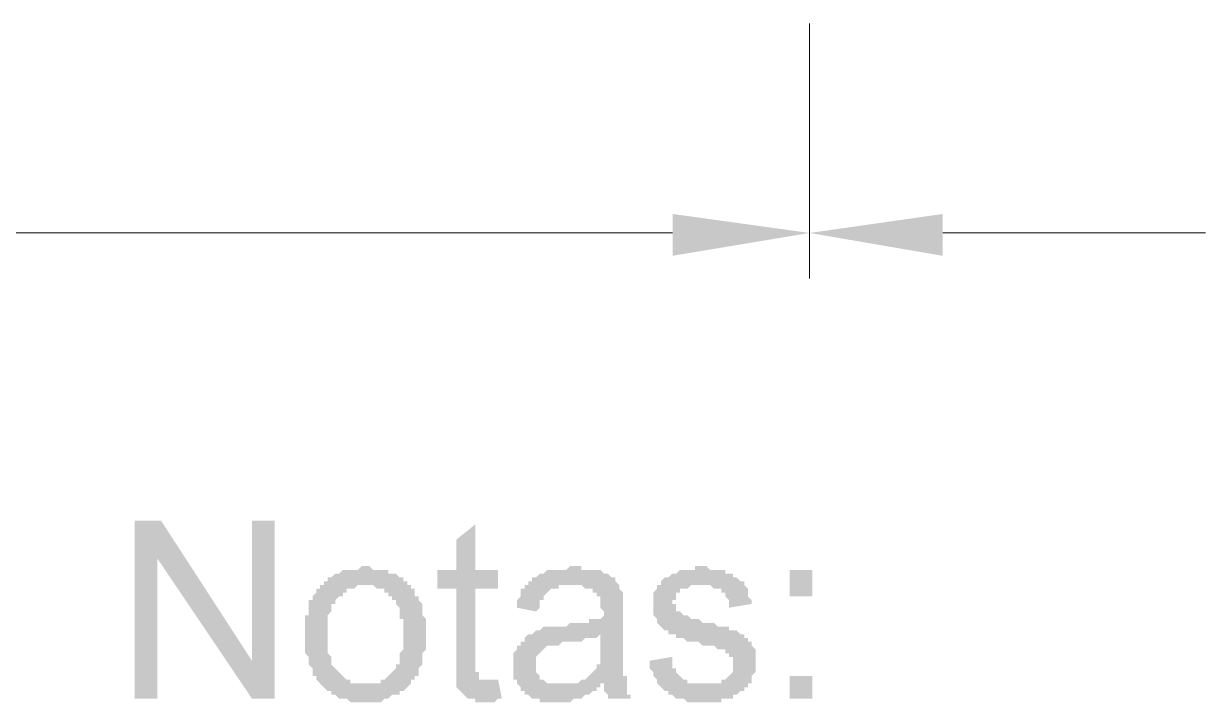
# Model space of a CAD drawing. Header units: millimetres. Extents: x 3949 to 6216, y -1987 to -943.
# Drawn here: x 4916.47 to 4931.63, y -1669.84 to -1661.13 of the extents above; entities that cross this region are included whole.
import ezdxf

# ---------------------------------------------------------------- set-up
doc = ezdxf.new("R2010")
doc.units = ezdxf.units.MM
doc.layers.add('PADRÃO DE ENTRADA', color=7, linetype='Continuous', lineweight=0)

msp = doc.modelspace()

# ---------------------------------------------------------------- hatches: boundary and pattern name
at = {"layer": 'PADRÃO DE ENTRADA', "transparency": 33554559}
for points in [[(4917.89, -1669.787), (4917.89, -1667.505), (4918.23, -1667.505), (4919.396, -1669.302), (4919.396, -1667.505), (4919.687, -1667.505), (4919.687, -1669.787), (4919.396, -1669.787), (4918.182, -1667.99), (4918.182, -1669.787)], [(4922.553, -1669.544), (4922.602, -1669.787), (4922.553, -1669.787), (4922.553, -1669.787), (4922.505, -1669.836), (4922.456, -1669.836), (4922.456, -1669.836), (4922.407, -1669.836), (4922.407, -1669.836), (4922.359, -1669.836), (4922.31, -1669.836), (4922.262, -1669.836), (4922.262, -1669.787), (4922.213, -1669.787), (4922.213, -1669.787), (4922.165, -1669.787), (4922.165, -1669.787), (4922.116, -1669.739), (4922.116, -1669.739), (4922.067, -1669.69), (4922.067, -1669.69), (4922.019, -1669.642), (4922.019, -1669.642), (4922.019, -1669.642), (4922.019, -1669.593), (4922.019, -1669.593), (4922.019, -1669.544), (4922.019, -1669.544), (4922.019, -1669.496), (4922.019, -1669.447), (4922.019, -1669.447), (4922.019, -1669.399), (4922.019, -1669.35), (4922.019, -1669.302), (4922.019, -1668.379), (4921.776, -1668.379), (4921.776, -1668.136), (4922.019, -1668.136), (4922.019, -1667.747), (4922.262, -1667.553), (4922.262, -1668.136), (4922.553, -1668.136), (4922.553, -1668.379), (4922.262, -1668.379), (4922.262, -1669.35), (4922.262, -1669.399), (4922.262, -1669.399), (4922.262, -1669.447), (4922.31, -1669.447), (4922.31, -1669.496), (4922.31, -1669.496), (4922.31, -1669.544), (4922.359, -1669.544), (4922.359, -1669.544), (4922.407, -1669.544), (4922.456, -1669.544), (4922.456, -1669.544), (4922.456, -1669.544), (4922.505, -1669.544), (4922.505, -1669.544), (4922.553, -1669.544)], [(4924.496, -1669.302), (4924.787, -1669.253), (4924.787, -1669.302), (4924.787, -1669.35), (4924.787, -1669.35), (4924.787, -1669.399), (4924.836, -1669.399), (4924.836, -1669.447), (4924.836, -1669.447), (4924.885, -1669.496), (4924.885, -1669.496), (4924.885, -1669.496), (4924.933, -1669.544), (4924.933, -1669.544), (4924.982, -1669.544), (4924.982, -1669.593), (4925.03, -1669.593), (4925.079, -1669.593), (4925.079, -1669.593), (4925.127, -1669.593), (4925.176, -1669.593), (4925.176, -1669.593), (4925.176, -1669.593), (4925.225, -1669.593), (4925.273, -1669.593), (4925.322, -1669.593), (4925.322, -1669.593), (4925.37, -1669.593), (4925.419, -1669.593), (4925.419, -1669.544), (4925.467, -1669.544), (4925.467, -1669.544), (4925.467, -1669.544), (4925.516, -1669.496), (4925.516, -1669.496), (4925.565, -1669.447), (4925.565, -1669.447), (4925.565, -1669.399), (4925.565, -1669.35), (4925.565, -1669.35), (4925.565, -1669.302), (4925.565, -1669.302), (4925.565, -1669.253), (4925.516, -1669.253), (4925.516, -1669.205), (4925.516, -1669.205), (4925.467, -1669.205), (4925.467, -1669.156), (4925.419, -1669.156), (4925.419, -1669.156), (4925.37, -1669.156), (4925.37, -1669.156), (4925.322, -1669.107), (4925.273, -1669.107), (4925.225, -1669.107), (4925.225, -1669.107), (4925.176, -1669.107), (4925.127, -1669.059), (4925.079, -1669.059), (4925.03, -1669.059), (4925.03, -1669.059), (4924.982, -1669.059), (4924.933, -1669.01), (4924.933, -1669.01), (4924.885, -1669.01), (4924.885, -1669.01), (4924.836, -1669.01), (4924.836, -1668.962), (4924.787, -1668.962), (4924.787, -1668.962), (4924.787, -1668.962), (4924.739, -1668.962), (4924.739, -1668.913), (4924.69, -1668.913), (4924.69, -1668.913), (4924.642, -1668.865), (4924.642, -1668.865), (4924.593, -1668.816), (4924.593, -1668.816), (4924.593, -1668.767), (4924.593, -1668.767), (4924.545, -1668.719), (4924.545, -1668.67), (4924.545, -1668.67), (4924.545, -1668.622), (4924.545, -1668.573), (4924.545, -1668.573), (4924.545, -1668.573), (4924.545, -1668.525), (4924.545, -1668.476), (4924.545, -1668.476), (4924.545, -1668.427), (4924.593, -1668.379), (4924.593, -1668.379), (4924.593, -1668.33), (4924.642, -1668.33), (4924.642, -1668.282), (4924.642, -1668.282), (4924.69, -1668.233), (4924.69, -1668.233), (4924.739, -1668.233), (4924.739, -1668.233), (4924.787, -1668.185), (4924.787, -1668.185), (4924.836, -1668.185), (4924.885, -1668.136), (4924.885, -1668.136), (4924.885, -1668.136), (4924.933, -1668.136), (4924.982, -1668.136), (4924.982, -1668.136), (4925.03, -1668.136), (4925.079, -1668.136), (4925.079, -1668.087), (4925.127, -1668.087), (4925.127, -1668.087), (4925.176, -1668.087), (4925.225, -1668.087), (4925.273, -1668.136), (4925.273, -1668.136), (4925.322, -1668.136), (4925.37, -1668.136), (4925.37, -1668.136), (4925.419, -1668.136), (4925.419, -1668.136), (4925.467, -1668.136), (4925.467, -1668.185), (4925.516, -1668.185), (4925.565, -1668.185), (4925.565, -1668.233), (4925.613, -1668.233), (4925.613, -1668.233), (4925.662, -1668.282), (4925.662, -1668.282), (4925.71, -1668.282), (4925.71, -1668.33), (4925.71, -1668.33), (4925.759, -1668.379), (4925.759, -1668.379), (4925.759, -1668.427), (4925.759, -1668.427), (4925.759, -1668.476), (4925.807, -1668.525), (4925.807, -1668.525), (4925.807, -1668.573), (4925.516, -1668.622), (4925.516, -1668.573), (4925.516, -1668.525), (4925.516, -1668.525), (4925.467, -1668.476), (4925.467, -1668.476), (4925.467, -1668.427), (4925.419, -1668.427), (4925.419, -1668.427), (4925.419, -1668.379), (4925.37, -1668.379), (4925.37, -1668.379), (4925.322, -1668.379), (4925.273, -1668.33), (4925.273, -1668.33), (4925.225, -1668.33), (4925.176, -1668.33), (4925.176, -1668.33), (4925.127, -1668.33), (4925.079, -1668.33), (4925.03, -1668.33), (4925.03, -1668.33), (4924.982, -1668.379), (4924.982, -1668.379), (4924.933, -1668.379), (4924.933, -1668.379), (4924.885, -1668.379), (4924.885, -1668.379), (4924.885, -1668.427), (4924.836, -1668.427), (4924.836, -1668.476), (4924.836, -1668.525), (4924.787, -1668.525), (4924.787, -1668.573), (4924.836, -1668.573), (4924.836, -1668.622), (4924.836, -1668.622), (4924.836, -1668.67), (4924.885, -1668.67), (4924.885, -1668.67), (4924.933, -1668.719), (4924.933, -1668.719), (4924.933, -1668.719), (4924.982, -1668.719), (4924.982, -1668.719), (4924.982, -1668.719), (4925.03, -1668.767), (4925.079, -1668.767), (4925.127, -1668.767), (4925.127, -1668.767), (4925.176, -1668.816), (4925.176, -1668.816), (4925.225, -1668.816), (4925.273, -1668.816), (4925.322, -1668.816), (4925.37, -1668.865), (4925.37, -1668.865), (4925.419, -1668.865), (4925.467, -1668.865), (4925.467, -1668.865), (4925.516, -1668.865), (4925.516, -1668.913), (4925.565, -1668.913), (4925.565, -1668.913), (4925.613, -1668.913), (4925.613, -1668.913), (4925.662, -1668.962), (4925.662, -1668.962), (4925.71, -1668.962), (4925.71, -1669.01), (4925.759, -1669.01), (4925.759, -1669.059), (4925.807, -1669.059), (4925.807, -1669.059), (4925.807, -1669.107), (4925.807, -1669.107), (4925.856, -1669.156), (4925.856, -1669.205), (4925.856, -1669.205), (4925.856, -1669.253), (4925.856, -1669.253), (4925.856, -1669.302), (4925.856, -1669.302), (4925.856, -1669.35), (4925.856, -1669.399), (4925.856, -1669.399), (4925.856, -1669.447), (4925.856, -1669.447), (4925.807, -1669.496), (4925.807, -1669.544), (4925.807, -1669.544), (4925.807, -1669.593), (4925.759, -1669.593), (4925.759, -1669.642), (4925.71, -1669.642), (4925.71, -1669.69), (4925.662, -1669.69), (4925.662, -1669.69), (4925.613, -1669.739), (4925.613, -1669.739), (4925.565, -1669.739), (4925.565, -1669.787), (4925.516, -1669.787), (4925.467, -1669.787), (4925.467, -1669.787), (4925.419, -1669.787), (4925.419, -1669.836), (4925.37, -1669.836), (4925.322, -1669.836), (4925.322, -1669.836), (4925.273, -1669.836), (4925.225, -1669.836), (4925.225, -1669.836), (4925.176, -1669.836), (4925.176, -1669.836), (4925.127, -1669.836), (4925.079, -1669.836), (4925.03, -1669.836), (4925.03, -1669.836), (4924.982, -1669.836), (4924.933, -1669.787), (4924.933, -1669.787), (4924.885, -1669.787), (4924.885, -1669.787), (4924.836, -1669.787), (4924.836, -1669.787), (4924.787, -1669.739), (4924.787, -1669.739), (4924.739, -1669.739), (4924.739, -1669.69), (4924.69, -1669.69), (4924.69, -1669.69), (4924.642, -1669.642), (4924.642, -1669.642), (4924.642, -1669.642), (4924.593, -1669.593), (4924.593, -1669.593), (4924.593, -1669.544), (4924.545, -1669.496), (4924.545, -1669.496), (4924.545, -1669.447), (4924.545, -1669.447), (4924.496, -1669.399), (4924.496, -1669.35), (4924.496, -1669.35), (4924.496, -1669.302)]]:
    msp.add_hatch(color=7, dxfattribs=at).paths.add_polyline_path(points)
h = msp.add_hatch(color=7, dxfattribs=at)
h.paths.add_polyline_path([(4920.076, -1668.962), (4920.076, -1668.913), (4920.076, -1668.913), (4920.076, -1668.865), (4920.076, -1668.816), (4920.076, -1668.816), (4920.076, -1668.767), (4920.076, -1668.719), (4920.125, -1668.719), (4920.125, -1668.67), (4920.125, -1668.622), (4920.125, -1668.622), (4920.125, -1668.573), (4920.125, -1668.525), (4920.173, -1668.525), (4920.173, -1668.476), (4920.173, -1668.476), (4920.222, -1668.427), (4920.222, -1668.427), (4920.222, -1668.379), (4920.27, -1668.379), (4920.27, -1668.379), (4920.27, -1668.33), (4920.319, -1668.33), (4920.319, -1668.282), (4920.319, -1668.282), (4920.367, -1668.282), (4920.367, -1668.233), (4920.416, -1668.233), (4920.416, -1668.233), (4920.465, -1668.185), (4920.465, -1668.185), (4920.513, -1668.185), (4920.513, -1668.185), (4920.562, -1668.136), (4920.61, -1668.136), (4920.61, -1668.136), (4920.659, -1668.136), (4920.707, -1668.136), (4920.707, -1668.136), (4920.756, -1668.136), (4920.805, -1668.087), (4920.805, -1668.087), (4920.853, -1668.087), (4920.853, -1668.087), (4920.902, -1668.087), (4920.902, -1668.087), (4920.95, -1668.136), (4920.999, -1668.136), (4920.999, -1668.136), (4921.047, -1668.136), (4921.096, -1668.136), (4921.096, -1668.136), (4921.145, -1668.136), (4921.145, -1668.185), (4921.193, -1668.185), (4921.193, -1668.185), (4921.242, -1668.185), (4921.29, -1668.233), (4921.29, -1668.233), (4921.339, -1668.233), (4921.339, -1668.282), (4921.387, -1668.282), (4921.387, -1668.33), (4921.387, -1668.33), (4921.436, -1668.33), (4921.436, -1668.379), (4921.485, -1668.379), (4921.485, -1668.427), (4921.485, -1668.427), (4921.485, -1668.476), (4921.533, -1668.476), (4921.533, -1668.525), (4921.533, -1668.525), (4921.582, -1668.573), (4921.582, -1668.622), (4921.582, -1668.622), (4921.582, -1668.67), (4921.582, -1668.67), (4921.582, -1668.719), (4921.63, -1668.767), (4921.63, -1668.767), (4921.63, -1668.816), (4921.63, -1668.865), (4921.63, -1668.913), (4921.63, -1668.913), (4921.63, -1668.962), (4921.63, -1669.01), (4921.63, -1669.01), (4921.63, -1669.059), (4921.63, -1669.107), (4921.63, -1669.156), (4921.63, -1669.156), (4921.582, -1669.205), (4921.582, -1669.253), (4921.582, -1669.253), (4921.582, -1669.302), (4921.582, -1669.302), (4921.582, -1669.35), (4921.582, -1669.35), (4921.533, -1669.399), (4921.533, -1669.399), (4921.533, -1669.447), (4921.533, -1669.447), (4921.533, -1669.496), (4921.485, -1669.496), (4921.485, -1669.544), (4921.436, -1669.544), (4921.436, -1669.593), (4921.436, -1669.593), (4921.387, -1669.642), (4921.387, -1669.642), (4921.339, -1669.69), (4921.339, -1669.69), (4921.29, -1669.69), (4921.29, -1669.739), (4921.242, -1669.739), (4921.242, -1669.739), (4921.193, -1669.739), (4921.145, -1669.787), (4921.145, -1669.787), (4921.096, -1669.787), (4921.096, -1669.787), (4921.047, -1669.836), (4920.999, -1669.836), (4920.999, -1669.836), (4920.95, -1669.836), (4920.902, -1669.836), (4920.902, -1669.836), (4920.853, -1669.836), (4920.853, -1669.836), (4920.805, -1669.836), (4920.756, -1669.836), (4920.756, -1669.836), (4920.707, -1669.836), (4920.659, -1669.836), (4920.659, -1669.836), (4920.61, -1669.787), (4920.61, -1669.787), (4920.562, -1669.787), (4920.513, -1669.787), (4920.513, -1669.787), (4920.465, -1669.739), (4920.465, -1669.739), (4920.416, -1669.739), (4920.416, -1669.69), (4920.367, -1669.69), (4920.367, -1669.69), (4920.319, -1669.642), (4920.319, -1669.642), (4920.27, -1669.593), (4920.27, -1669.593), (4920.27, -1669.593), (4920.222, -1669.544), (4920.222, -1669.544), (4920.222, -1669.496), (4920.173, -1669.496), (4920.173, -1669.447), (4920.173, -1669.447), (4920.173, -1669.399), (4920.125, -1669.35), (4920.125, -1669.35), (4920.125, -1669.302), (4920.125, -1669.302), (4920.125, -1669.253), (4920.076, -1669.205), (4920.076, -1669.205), (4920.076, -1669.156), (4920.076, -1669.107), (4920.076, -1669.107), (4920.076, -1669.059), (4920.076, -1669.01), (4920.076, -1668.962), (4920.076, -1668.962)], flags=0)
h.paths.add_polyline_path([(4920.367, -1668.962), (4920.367, -1669.01), (4920.367, -1669.059), (4920.367, -1669.107), (4920.367, -1669.107), (4920.367, -1669.156), (4920.367, -1669.205), (4920.367, -1669.205), (4920.416, -1669.253), (4920.416, -1669.253), (4920.416, -1669.302), (4920.416, -1669.35), (4920.416, -1669.35), (4920.465, -1669.399), (4920.465, -1669.399), (4920.465, -1669.399), (4920.513, -1669.447), (4920.513, -1669.447), (4920.513, -1669.447), (4920.562, -1669.496), (4920.562, -1669.496), (4920.61, -1669.544), (4920.61, -1669.544), (4920.659, -1669.544), (4920.659, -1669.593), (4920.707, -1669.593), (4920.707, -1669.593), (4920.756, -1669.593), (4920.805, -1669.593), (4920.805, -1669.593), (4920.853, -1669.593), (4920.902, -1669.593), (4920.902, -1669.593), (4920.95, -1669.593), (4920.95, -1669.593), (4920.999, -1669.593), (4921.047, -1669.593), (4921.047, -1669.544), (4921.096, -1669.544), (4921.096, -1669.544), (4921.145, -1669.496), (4921.145, -1669.496), (4921.193, -1669.447), (4921.193, -1669.447), (4921.193, -1669.447), (4921.242, -1669.399), (4921.242, -1669.399), (4921.242, -1669.35), (4921.29, -1669.35), (4921.29, -1669.302), (4921.29, -1669.302), (4921.29, -1669.253), (4921.29, -1669.205), (4921.29, -1669.205), (4921.339, -1669.156), (4921.339, -1669.107), (4921.339, -1669.107), (4921.339, -1669.059), (4921.339, -1669.01), (4921.339, -1668.962), (4921.339, -1668.962), (4921.339, -1668.913), (4921.339, -1668.865), (4921.339, -1668.865), (4921.339, -1668.816), (4921.339, -1668.767), (4921.29, -1668.767), (4921.29, -1668.719), (4921.29, -1668.67), (4921.29, -1668.67), (4921.29, -1668.622), (4921.29, -1668.622), (4921.242, -1668.573), (4921.242, -1668.573), (4921.242, -1668.525), (4921.193, -1668.525), (4921.193, -1668.476), (4921.193, -1668.476), (4921.145, -1668.476), (4921.145, -1668.427), (4921.096, -1668.427), (4921.096, -1668.379), (4921.047, -1668.379), (4920.999, -1668.379), (4920.999, -1668.379), (4920.95, -1668.33), (4920.95, -1668.33), (4920.902, -1668.33), (4920.853, -1668.33), (4920.853, -1668.33), (4920.805, -1668.33), (4920.805, -1668.33), (4920.756, -1668.33), (4920.707, -1668.379), (4920.707, -1668.379), (4920.659, -1668.379), (4920.659, -1668.379), (4920.61, -1668.379), (4920.61, -1668.427), (4920.562, -1668.427), (4920.562, -1668.476), (4920.513, -1668.476), (4920.513, -1668.476), (4920.465, -1668.525), (4920.465, -1668.525), (4920.465, -1668.573), (4920.416, -1668.573), (4920.416, -1668.622), (4920.416, -1668.622), (4920.416, -1668.67), (4920.416, -1668.67), (4920.367, -1668.719), (4920.367, -1668.767), (4920.367, -1668.767), (4920.367, -1668.816), (4920.367, -1668.865), (4920.367, -1668.913), (4920.367, -1668.913), (4920.367, -1668.962), (4920.367, -1668.962)], flags=0)
h = msp.add_hatch(color=7, dxfattribs=at)
h.paths.add_polyline_path([(4923.913, -1669.593), (4923.865, -1669.593), (4923.865, -1669.642), (4923.816, -1669.642), (4923.816, -1669.69), (4923.767, -1669.69), (4923.767, -1669.69), (4923.719, -1669.739), (4923.67, -1669.739), (4923.67, -1669.739), (4923.622, -1669.787), (4923.622, -1669.787), (4923.622, -1669.787), (4923.573, -1669.787), (4923.573, -1669.787), (4923.525, -1669.787), (4923.476, -1669.836), (4923.476, -1669.836), (4923.427, -1669.836), (4923.379, -1669.836), (4923.379, -1669.836), (4923.33, -1669.836), (4923.282, -1669.836), (4923.282, -1669.836), (4923.233, -1669.836), (4923.185, -1669.836), (4923.185, -1669.836), (4923.136, -1669.836), (4923.087, -1669.836), (4923.087, -1669.787), (4923.039, -1669.787), (4922.99, -1669.787), (4922.99, -1669.787), (4922.942, -1669.739), (4922.942, -1669.739), (4922.893, -1669.739), (4922.893, -1669.69), (4922.893, -1669.69), (4922.845, -1669.69), (4922.845, -1669.642), (4922.845, -1669.642), (4922.796, -1669.593), (4922.796, -1669.593), (4922.796, -1669.544), (4922.747, -1669.544), (4922.747, -1669.496), (4922.747, -1669.447), (4922.747, -1669.447), (4922.747, -1669.399), (4922.747, -1669.35), (4922.747, -1669.35), (4922.747, -1669.35), (4922.747, -1669.302), (4922.747, -1669.253), (4922.747, -1669.253), (4922.747, -1669.205), (4922.796, -1669.156), (4922.796, -1669.156), (4922.796, -1669.156), (4922.796, -1669.107), (4922.845, -1669.107), (4922.845, -1669.059), (4922.893, -1669.059), (4922.893, -1669.01), (4922.893, -1669.01), (4922.942, -1668.962), (4922.942, -1668.962), (4922.99, -1668.962), (4923.039, -1668.913), (4923.039, -1668.913), (4923.087, -1668.913), (4923.087, -1668.913), (4923.136, -1668.865), (4923.185, -1668.865), (4923.185, -1668.865), (4923.233, -1668.865), (4923.233, -1668.865), (4923.282, -1668.865), (4923.33, -1668.865), (4923.33, -1668.865), (4923.379, -1668.865), (4923.427, -1668.865), (4923.476, -1668.816), (4923.525, -1668.816), (4923.525, -1668.816), (4923.573, -1668.816), (4923.622, -1668.816), (4923.67, -1668.816), (4923.67, -1668.816), (4923.719, -1668.816), (4923.719, -1668.767), (4923.767, -1668.767), (4923.816, -1668.767), (4923.816, -1668.767), (4923.865, -1668.767), (4923.865, -1668.767), (4923.865, -1668.767), (4923.913, -1668.719), (4923.913, -1668.67), (4923.913, -1668.67), (4923.865, -1668.622), (4923.865, -1668.622), (4923.865, -1668.573), (4923.865, -1668.525), (4923.865, -1668.525), (4923.865, -1668.476), (4923.816, -1668.476), (4923.816, -1668.427), (4923.816, -1668.427), (4923.767, -1668.427), (4923.767, -1668.427), (4923.767, -1668.379), (4923.719, -1668.379), (4923.67, -1668.379), (4923.67, -1668.379), (4923.622, -1668.33), (4923.573, -1668.33), (4923.573, -1668.33), (4923.525, -1668.33), (4923.476, -1668.33), (4923.476, -1668.33), (4923.427, -1668.33), (4923.379, -1668.33), (4923.33, -1668.33), (4923.33, -1668.379), (4923.282, -1668.379), (4923.282, -1668.379), (4923.233, -1668.379), (4923.233, -1668.379), (4923.185, -1668.427), (4923.185, -1668.427), (4923.185, -1668.427), (4923.136, -1668.476), (4923.136, -1668.476), (4923.136, -1668.525), (4923.087, -1668.525), (4923.087, -1668.573), (4923.087, -1668.622), (4923.039, -1668.67), (4923.039, -1668.67), (4922.796, -1668.622), (4922.796, -1668.573), (4922.796, -1668.573), (4922.796, -1668.525), (4922.845, -1668.476), (4922.845, -1668.476), (4922.845, -1668.427), (4922.845, -1668.379), (4922.893, -1668.379), (4922.893, -1668.33), (4922.893, -1668.33), (4922.942, -1668.33), (4922.942, -1668.282), (4922.99, -1668.282), (4922.99, -1668.233), (4923.039, -1668.233), (4923.039, -1668.233), (4923.087, -1668.185), (4923.087, -1668.185), (4923.136, -1668.185), (4923.136, -1668.185), (4923.185, -1668.136), (4923.233, -1668.136), (4923.233, -1668.136), (4923.282, -1668.136), (4923.282, -1668.136), (4923.33, -1668.136), (4923.379, -1668.136), (4923.379, -1668.136), (4923.427, -1668.136), (4923.476, -1668.087), (4923.476, -1668.087), (4923.525, -1668.087), (4923.573, -1668.087), (4923.622, -1668.087), (4923.622, -1668.136), (4923.67, -1668.136), (4923.719, -1668.136), (4923.719, -1668.136), (4923.767, -1668.136), (4923.816, -1668.136), (4923.816, -1668.136), (4923.865, -1668.136), (4923.865, -1668.136), (4923.913, -1668.185), (4923.962, -1668.185), (4923.962, -1668.185), (4924.01, -1668.233), (4924.01, -1668.233), (4924.059, -1668.233), (4924.059, -1668.282), (4924.059, -1668.282), (4924.107, -1668.33), (4924.107, -1668.33), (4924.107, -1668.379), (4924.107, -1668.379), (4924.156, -1668.427), (4924.156, -1668.427), (4924.156, -1668.476), (4924.156, -1668.476), (4924.156, -1668.525), (4924.156, -1668.525), (4924.156, -1668.573), (4924.156, -1668.622), (4924.156, -1668.622), (4924.156, -1668.67), (4924.156, -1668.719), (4924.156, -1668.719), (4924.156, -1669.107), (4924.156, -1669.156), (4924.156, -1669.205), (4924.156, -1669.253), (4924.156, -1669.302), (4924.156, -1669.35), (4924.156, -1669.35), (4924.156, -1669.399), (4924.156, -1669.447), (4924.156, -1669.447), (4924.156, -1669.496), (4924.205, -1669.496), (4924.205, -1669.544), (4924.205, -1669.544), (4924.205, -1669.593), (4924.205, -1669.593), (4924.205, -1669.593), (4924.205, -1669.642), (4924.205, -1669.642), (4924.205, -1669.69), (4924.205, -1669.739), (4924.253, -1669.739), (4924.253, -1669.787), (4924.253, -1669.787), (4923.962, -1669.787), (4923.962, -1669.787), (4923.962, -1669.739), (4923.913, -1669.69), (4923.913, -1669.69), (4923.913, -1669.642), (4923.913, -1669.642), (4923.913, -1669.593)], flags=0)
h.paths.add_polyline_path([(4923.865, -1668.962), (4923.865, -1668.962), (4923.865, -1668.962), (4923.816, -1669.01), (4923.816, -1669.01), (4923.767, -1669.01), (4923.719, -1669.01), (4923.719, -1669.01), (4923.67, -1669.01), (4923.622, -1669.059), (4923.622, -1669.059), (4923.573, -1669.059), (4923.525, -1669.059), (4923.525, -1669.059), (4923.476, -1669.059), (4923.427, -1669.059), (4923.379, -1669.059), (4923.33, -1669.107), (4923.33, -1669.107), (4923.282, -1669.107), (4923.233, -1669.107), (4923.233, -1669.107), (4923.185, -1669.107), (4923.185, -1669.107), (4923.136, -1669.156), (4923.136, -1669.156), (4923.087, -1669.205), (4923.087, -1669.205), (4923.087, -1669.205), (4923.039, -1669.253), (4923.039, -1669.253), (4923.039, -1669.302), (4923.039, -1669.35), (4923.039, -1669.35), (4923.039, -1669.399), (4923.039, -1669.399), (4923.039, -1669.447), (4923.087, -1669.496), (4923.087, -1669.496), (4923.087, -1669.544), (4923.136, -1669.544), (4923.136, -1669.544), (4923.185, -1669.593), (4923.185, -1669.593), (4923.233, -1669.593), (4923.233, -1669.593), (4923.282, -1669.593), (4923.33, -1669.593), (4923.33, -1669.593), (4923.379, -1669.593), (4923.427, -1669.593), (4923.427, -1669.593), (4923.476, -1669.593), (4923.476, -1669.593), (4923.525, -1669.593), (4923.573, -1669.593), (4923.573, -1669.593), (4923.622, -1669.544), (4923.622, -1669.544), (4923.67, -1669.544), (4923.67, -1669.544), (4923.719, -1669.496), (4923.719, -1669.496), (4923.767, -1669.447), (4923.767, -1669.447), (4923.816, -1669.399), (4923.816, -1669.399), (4923.816, -1669.35), (4923.865, -1669.35), (4923.865, -1669.35), (4923.865, -1669.302), (4923.865, -1669.302), (4923.865, -1669.253), (4923.865, -1669.205), (4923.865, -1669.205), (4923.865, -1669.156), (4923.865, -1669.107), (4923.865, -1669.059), (4923.865, -1669.059)], flags=0)

# ---------------------------------------------------------------- linework, layer by layer
at = {"layer": 'PADRÃO DE ENTRADA', "lineweight": 5}
msp.add_lwpolyline([(4926.549, -1664.401), (4926.549, -1661.13)], close=True, dxfattribs=at)
for points in [[(4924.791, -1663.815), (4915.662, -1663.815)], [(4928.257, -1663.815), (4931.626, -1663.815)]]:
    msp.add_lwpolyline(points, dxfattribs=at)
at = {"layer": 'PADRÃO DE ENTRADA', "transparency": 33554559}
for points in [[(4924.791, -1663.571), (4924.791, -1664.108), (4926.549, -1663.815)], [(4928.257, -1663.571), (4928.257, -1664.108), (4926.549, -1663.815)]]:
    msp.add_solid(points, dxfattribs=at)
at = {"layer": 'PADRÃO DE ENTRADA', "color": 7, "lineweight": 0, "transparency": 33554559}
for points in [[(4926.293, -1668.476), (4926.293, -1668.136), (4926.585, -1668.476), (4926.585, -1668.136)], [(4926.293, -1669.787), (4926.293, -1669.496), (4926.585, -1669.787), (4926.585, -1669.496)]]:
    msp.add_solid(points, dxfattribs=at)

doc.saveas('drawing.dxf')
